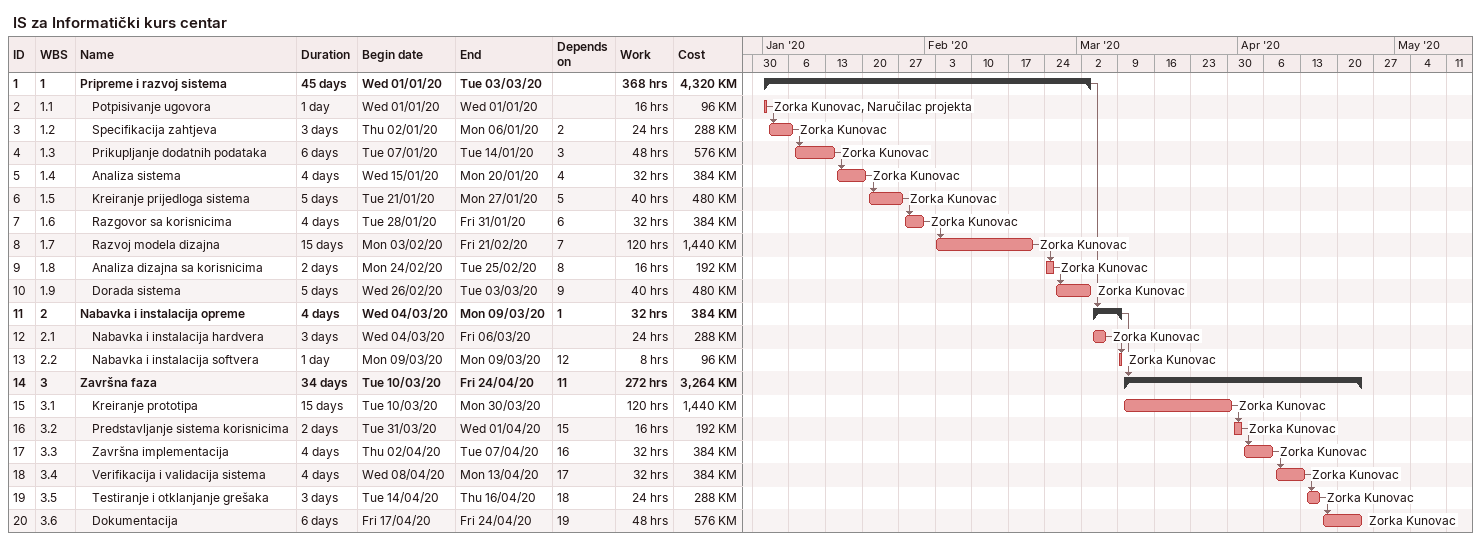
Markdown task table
IS za Informatički kurs centar

| ID | WBS | Task | Duration | Start | Finish | Predecessors | Resources | Work (h) | Cost (KM) |
|---|---|---|---|---|---|---|---|---|---|
| 1 | 1 | **Pripreme i razvoj sistema** | 45d | 2020-01-01 | 2020-03-03 |  |  | 368 | 4320 |
| 2 | 1.1 | Potpisivanje ugovora | 1d | 2020-01-01 | 2020-01-01 |  | Zorka Kunovac, Naručilac projekta | 16 | 96 |
| 3 | 1.2 | Specifikacija zahtjeva | 3d | 2020-01-02 | 2020-01-06 | 2 | Zorka Kunovac | 24 | 288 |
| 4 | 1.3 | Prikupljanje dodatnih podataka | 6d | 2020-01-07 | 2020-01-14 | 3 | Zorka Kunovac | 48 | 576 |
| 5 | 1.4 | Analiza sistema | 4d | 2020-01-15 | 2020-01-20 | 4 | Zorka Kunovac | 32 | 384 |
| 6 | 1.5 | Kreiranje prijedloga sistema | 5d | 2020-01-21 | 2020-01-27 | 5 | Zorka Kunovac | 40 | 480 |
| 7 | 1.6 | Razgovor sa korisnicima | 4d | 2020-01-28 | 2020-01-31 | 6 | Zorka Kunovac | 32 | 384 |
| 8 | 1.7 | Razvoj modela dizajna | 15d | 2020-02-03 | 2020-02-21 | 7 | Zorka Kunovac | 120 | 1440 |
| 9 | 1.8 | Analiza dizajna sa korisnicima | 2d | 2020-02-24 | 2020-02-25 | 8 | Zorka Kunovac | 16 | 192 |
| 10 | 1.9 | Dorada sistema | 5d | 2020-02-26 | 2020-03-03 | 9 | Zorka Kunovac | 40 | 480 |
| 11 | 2 | **Nabavka i instalacija opreme** | 4d | 2020-03-04 | 2020-03-09 | 1 |  | 32 | 384 |
| 12 | 2.1 | Nabavka i instalacija hardvera | 3d | 2020-03-04 | 2020-03-06 |  | Zorka Kunovac | 24 | 288 |
| 13 | 2.2 | Nabavka i instalacija softvera | 1d | 2020-03-09 | 2020-03-09 | 12 | Zorka Kunovac | 8 | 96 |
| 14 | 3 | **Završna faza** | 34d | 2020-03-10 | 2020-04-24 | 11 |  | 272 | 3264 |
| 15 | 3.1 | Kreiranje prototipa | 15d | 2020-03-10 | 2020-03-30 |  | Zorka Kunovac | 120 | 1440 |
| 16 | 3.2 | Predstavljanje sistema korisnicima | 2d | 2020-03-31 | 2020-04-01 | 15 | Zorka Kunovac | 16 | 192 |
| 17 | 3.3 | Završna implementacija | 4d | 2020-04-02 | 2020-04-07 | 16 | Zorka Kunovac | 32 | 384 |
| 18 | 3.4 | Verifikacija i validacija sistema | 4d | 2020-04-08 | 2020-04-13 | 17 | Zorka Kunovac | 32 | 384 |
| 19 | 3.5 | Testiranje i otklanjanje grešaka | 3d | 2020-04-14 | 2020-04-16 | 18 | Zorka Kunovac | 24 | 288 |
| 20 | 3.6 | Dokumentacija | 6d | 2020-04-17 | 2020-04-24 | 19 | Zorka Kunovac | 48 | 576 |
